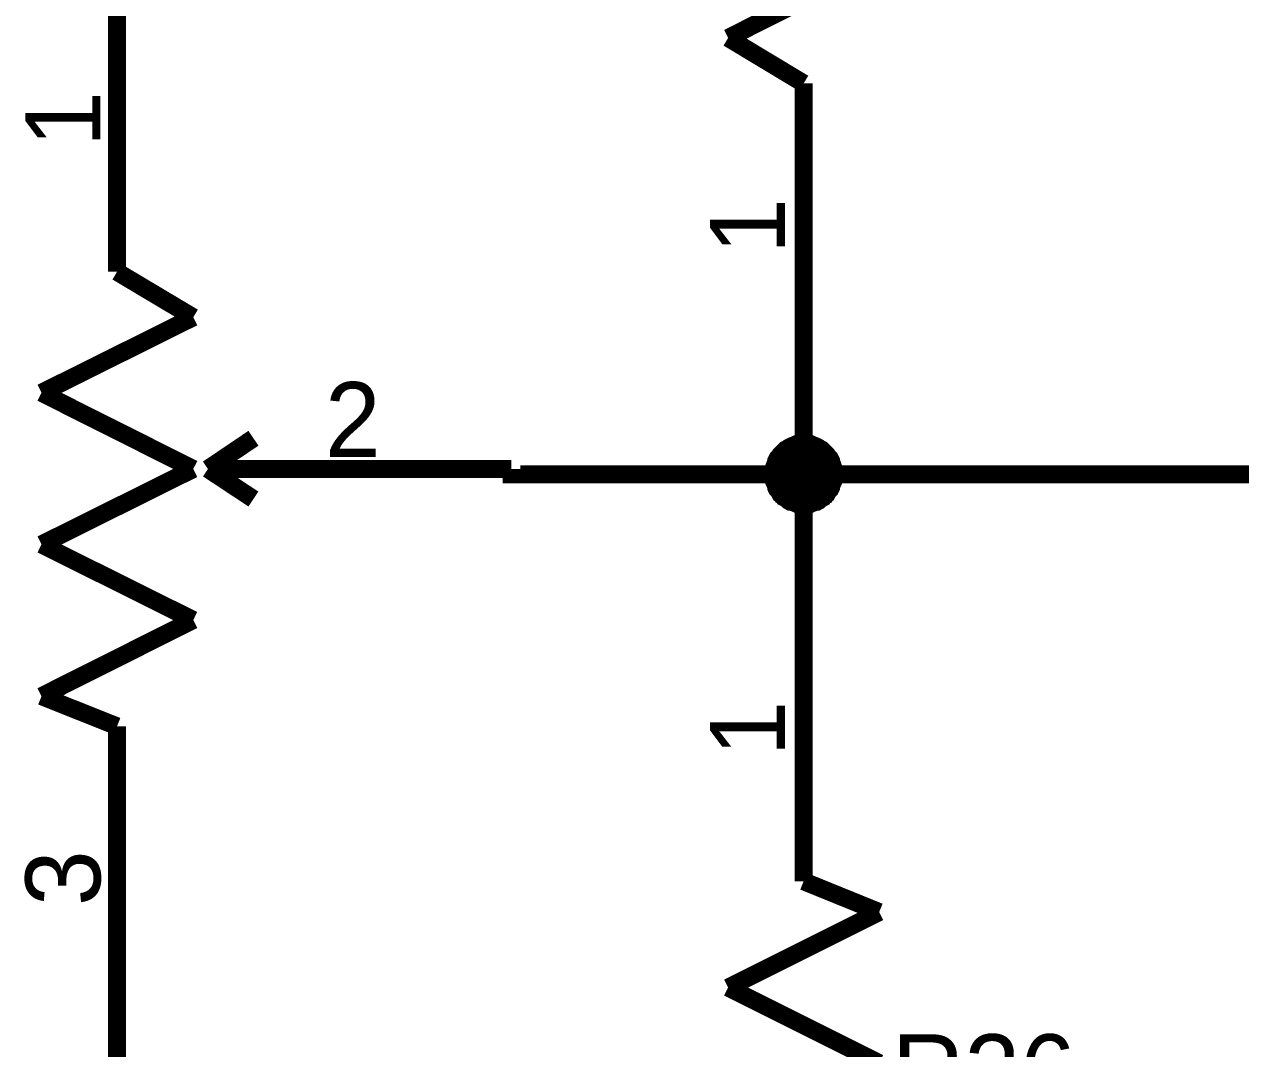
# Model space of a CAD drawing. Header units: millimetres. Extents: x 0 to 800, y 0 to 567.
# Drawn here: x 193.15 to 213.53, y 409.21 to 426.38 of the extents above; entities that cross this region are included whole.
import ezdxf

# ---------------------------------------------------------------- set-up
doc = ezdxf.new("R2010")
doc.units = ezdxf.units.MM
doc.layers.add('Sheet', color=255, linetype='Continuous')

msp = doc.modelspace()

# ---------------------------------------------------------------- linework, layer by layer
at = {"layer": 'Sheet'}
for points, const_width in [([(204.942, 426.148), (207.473, 427.424)], 0.3), ([(194.705, 422.228), (194.705, 427.312)], 0.3), ([(206.207, 425.386), (204.942, 426.148)], 0.3), ([(206.207, 425.386), (206.207, 420.313)], 0.3), ([(206.207, 425.386), (206.207, 424.625)], 0.3), ([(194.705, 422.228), (195.982, 421.466)], 0.3), ([(195.982, 421.466), (193.44, 420.201)], 0.3), ([(206.207, 420.313), (206.207, 418.835), (206.207, 417.087)], 0.3), ([(193.44, 420.201), (195.982, 418.924)], 0.3), ([(196.228, 418.924), (196.99, 419.439)], 0.3), ([(205.703, 418.835), (205.703, 418.857), (205.703, 418.891), (205.714, 418.913), (205.714, 418.935), (205.714, 418.958), (205.726, 418.991), (205.737, 419.014), (205.748, 419.036), (205.748, 419.059), (205.759, 419.081), (205.77, 419.103), (205.793, 419.126), (205.804, 419.137), (205.815, 419.159), (205.838, 419.182), (205.849, 419.193), (205.871, 419.215), (205.882, 419.227), (205.905, 419.249), (205.927, 419.26), (205.95, 419.271), (205.961, 419.283), (205.983, 419.294), (206.006, 419.305), (206.028, 419.316), (206.062, 419.327), (206.084, 419.339), (206.106, 419.339), (206.129, 419.339), (206.151, 419.35), (206.185, 419.35), (206.207, 419.35)], 0.3), ([(205.703, 418.835), (205.703, 418.857), (205.703, 418.891), (205.714, 418.913), (205.714, 418.935), (205.714, 418.958), (205.726, 418.991), (205.737, 419.014), (205.748, 419.036), (205.748, 419.059), (205.759, 419.081), (205.77, 419.103), (205.793, 419.126), (205.804, 419.137), (205.815, 419.159), (205.838, 419.182), (205.849, 419.193), (205.871, 419.215), (205.882, 419.227), (205.905, 419.249), (205.927, 419.26), (205.95, 419.271), (205.961, 419.283), (205.983, 419.294), (206.006, 419.305), (206.028, 419.316), (206.062, 419.327), (206.084, 419.339), (206.106, 419.339), (206.129, 419.339), (206.151, 419.35), (206.185, 419.35), (206.207, 419.35)], 0.3), ([(205.703, 418.835), (205.703, 418.857), (205.703, 418.891), (205.714, 418.913), (205.714, 418.935), (205.714, 418.958), (205.726, 418.991), (205.737, 419.014), (205.748, 419.036), (205.748, 419.059), (205.759, 419.081), (205.77, 419.103), (205.793, 419.126), (205.804, 419.137), (205.815, 419.159), (205.838, 419.182), (205.849, 419.193), (205.871, 419.215), (205.882, 419.227), (205.905, 419.249), (205.927, 419.26), (205.95, 419.271), (205.961, 419.283), (205.983, 419.294), (206.006, 419.305), (206.028, 419.316), (206.062, 419.327), (206.084, 419.339), (206.106, 419.339), (206.129, 419.339), (206.151, 419.35), (206.185, 419.35), (206.207, 419.35)], 0.3), ([(205.703, 418.835), (205.703, 418.857), (205.703, 418.891), (205.714, 418.913), (205.714, 418.935), (205.714, 418.958), (205.726, 418.991), (205.737, 419.014), (205.748, 419.036), (205.748, 419.059), (205.759, 419.081), (205.77, 419.103), (205.793, 419.126), (205.804, 419.137), (205.815, 419.159), (205.838, 419.182), (205.849, 419.193), (205.871, 419.215), (205.882, 419.227), (205.905, 419.249), (205.927, 419.26), (205.95, 419.271), (205.961, 419.283), (205.983, 419.294), (206.006, 419.305), (206.028, 419.316), (206.062, 419.327), (206.084, 419.339), (206.106, 419.339), (206.129, 419.339), (206.151, 419.35), (206.185, 419.35), (206.207, 419.35)], 0.3), ([(205.703, 418.835), (205.703, 418.857), (205.703, 418.891), (205.714, 418.913), (205.714, 418.935), (205.714, 418.958), (205.726, 418.991), (205.737, 419.014), (205.748, 419.036), (205.748, 419.059), (205.759, 419.081), (205.77, 419.103), (205.793, 419.126), (205.804, 419.137), (205.815, 419.159), (205.838, 419.182), (205.849, 419.193), (205.871, 419.215), (205.882, 419.227), (205.905, 419.249), (205.927, 419.26), (205.95, 419.271), (205.961, 419.283), (205.983, 419.294), (206.006, 419.305), (206.028, 419.316), (206.062, 419.327), (206.084, 419.339), (206.106, 419.339), (206.129, 419.339), (206.151, 419.35), (206.185, 419.35), (206.207, 419.35)], 0.3), ([(205.703, 418.835), (205.703, 418.857), (205.703, 418.891), (205.714, 418.913), (205.714, 418.935), (205.714, 418.958), (205.726, 418.991), (205.737, 419.014), (205.748, 419.036), (205.748, 419.059), (205.759, 419.081), (205.77, 419.103), (205.793, 419.126), (205.804, 419.137), (205.815, 419.159), (205.838, 419.182), (205.849, 419.193), (205.871, 419.215), (205.882, 419.227), (205.905, 419.249), (205.927, 419.26), (205.95, 419.271), (205.961, 419.283), (205.983, 419.294), (206.006, 419.305), (206.028, 419.316), (206.062, 419.327), (206.084, 419.339), (206.106, 419.339), (206.129, 419.339), (206.151, 419.35), (206.185, 419.35), (206.207, 419.35)], 0.3), ([(205.703, 418.835), (205.703, 418.857), (205.703, 418.891), (205.714, 418.913), (205.714, 418.935), (205.714, 418.958), (205.726, 418.991), (205.737, 419.014), (205.748, 419.036), (205.748, 419.059), (205.759, 419.081), (205.77, 419.103), (205.793, 419.126), (205.804, 419.137), (205.815, 419.159), (205.838, 419.182), (205.849, 419.193), (205.871, 419.215), (205.882, 419.227), (205.905, 419.249), (205.927, 419.26), (205.95, 419.271), (205.961, 419.283), (205.983, 419.294), (206.006, 419.305), (206.028, 419.316), (206.062, 419.327), (206.084, 419.339), (206.106, 419.339), (206.129, 419.339), (206.151, 419.35), (206.185, 419.35), (206.207, 419.35)], 0.0991), ([(205.703, 418.835), (205.703, 418.857), (205.703, 418.891), (205.714, 418.913), (205.714, 418.935), (205.714, 418.958), (205.726, 418.991), (205.737, 419.014), (205.748, 419.036), (205.748, 419.059), (205.759, 419.081), (205.77, 419.103), (205.793, 419.126), (205.804, 419.137), (205.815, 419.159), (205.838, 419.182), (205.849, 419.193), (205.871, 419.215), (205.882, 419.227), (205.905, 419.249), (205.927, 419.26), (205.95, 419.271), (205.961, 419.283), (205.983, 419.294), (206.006, 419.305), (206.028, 419.316), (206.062, 419.327), (206.084, 419.339), (206.106, 419.339), (206.129, 419.339), (206.151, 419.35), (206.185, 419.35), (206.207, 419.35)], 0.0991), ([(205.703, 418.835), (205.703, 418.857), (205.703, 418.891), (205.714, 418.913), (205.714, 418.935), (205.714, 418.958), (205.726, 418.991), (205.737, 419.014), (205.748, 419.036), (205.748, 419.059), (205.759, 419.081), (205.77, 419.103), (205.793, 419.126), (205.804, 419.137), (205.815, 419.159), (205.838, 419.182), (205.849, 419.193), (205.871, 419.215), (205.882, 419.227), (205.905, 419.249), (205.927, 419.26), (205.95, 419.271), (205.961, 419.283), (205.983, 419.294), (206.006, 419.305), (206.028, 419.316), (206.062, 419.327), (206.084, 419.339), (206.106, 419.339), (206.129, 419.339), (206.151, 419.35), (206.185, 419.35), (206.207, 419.35)], 0.0991), ([(205.703, 418.835), (205.703, 418.857), (205.703, 418.891), (205.714, 418.913), (205.714, 418.935), (205.714, 418.958), (205.726, 418.991), (205.737, 419.014), (205.748, 419.036), (205.748, 419.059), (205.759, 419.081), (205.77, 419.103), (205.793, 419.126), (205.804, 419.137), (205.815, 419.159), (205.838, 419.182), (205.849, 419.193), (205.871, 419.215), (205.882, 419.227), (205.905, 419.249), (205.927, 419.26), (205.95, 419.271), (205.961, 419.283), (205.983, 419.294), (206.006, 419.305), (206.028, 419.316), (206.062, 419.327), (206.084, 419.339), (206.106, 419.339), (206.129, 419.339), (206.151, 419.35), (206.185, 419.35), (206.207, 419.35)], 0.0991), ([(205.703, 418.835), (205.703, 418.857), (205.703, 418.891), (205.714, 418.913), (205.714, 418.935), (205.714, 418.958), (205.726, 418.991), (205.737, 419.014), (205.748, 419.036), (205.748, 419.059), (205.759, 419.081), (205.77, 419.103), (205.793, 419.126), (205.804, 419.137), (205.815, 419.159), (205.838, 419.182), (205.849, 419.193), (205.871, 419.215), (205.882, 419.227), (205.905, 419.249), (205.927, 419.26), (205.95, 419.271), (205.961, 419.283), (205.983, 419.294), (206.006, 419.305), (206.028, 419.316), (206.062, 419.327), (206.084, 419.339), (206.106, 419.339), (206.129, 419.339), (206.151, 419.35), (206.185, 419.35), (206.207, 419.35)], 0.0991), ([(205.703, 418.835), (205.703, 418.857), (205.703, 418.891), (205.714, 418.913), (205.714, 418.935), (205.714, 418.958), (205.726, 418.991), (205.737, 419.014), (205.748, 419.036), (205.748, 419.059), (205.759, 419.081), (205.77, 419.103), (205.793, 419.126), (205.804, 419.137), (205.815, 419.159), (205.838, 419.182), (205.849, 419.193), (205.871, 419.215), (205.882, 419.227), (205.905, 419.249), (205.927, 419.26), (205.95, 419.271), (205.961, 419.283), (205.983, 419.294), (206.006, 419.305), (206.028, 419.316), (206.062, 419.327), (206.084, 419.339), (206.106, 419.339), (206.129, 419.339), (206.151, 419.35), (206.185, 419.35), (206.207, 419.35)], 0.0991), ([(206.207, 419.35), (206.207, 419.35)], 0.3), ([(206.207, 419.35), (206.23, 419.35), (206.263, 419.35), (206.286, 419.339), (206.308, 419.339), (206.33, 419.339), (206.353, 419.327), (206.386, 419.316), (206.409, 419.305), (206.431, 419.294), (206.454, 419.283), (206.465, 419.271), (206.487, 419.26), (206.51, 419.249), (206.532, 419.227), (206.543, 419.215), (206.566, 419.193), (206.577, 419.182), (206.599, 419.159), (206.61, 419.137), (206.622, 419.126), (206.644, 419.103), (206.655, 419.081), (206.666, 419.059), (206.666, 419.036), (206.678, 419.014), (206.689, 418.991), (206.7, 418.958), (206.7, 418.935), (206.7, 418.913), (206.711, 418.891), (206.711, 418.857), (206.711, 418.835)], 0.3), ([(206.207, 419.35), (206.207, 419.35)], 0.3), ([(206.207, 419.35), (206.23, 419.35), (206.263, 419.35), (206.286, 419.339), (206.308, 419.339), (206.33, 419.339), (206.353, 419.327), (206.386, 419.316), (206.409, 419.305), (206.431, 419.294), (206.454, 419.283), (206.465, 419.271), (206.487, 419.26), (206.51, 419.249), (206.532, 419.227), (206.543, 419.215), (206.566, 419.193), (206.577, 419.182), (206.599, 419.159), (206.61, 419.137), (206.622, 419.126), (206.644, 419.103), (206.655, 419.081), (206.666, 419.059), (206.666, 419.036), (206.678, 419.014), (206.689, 418.991), (206.7, 418.958), (206.7, 418.935), (206.7, 418.913), (206.711, 418.891), (206.711, 418.857), (206.711, 418.835)], 0.3), ([(206.207, 419.35), (206.207, 419.35)], 0.3), ([(206.207, 419.35), (206.23, 419.35), (206.263, 419.35), (206.286, 419.339), (206.308, 419.339), (206.33, 419.339), (206.353, 419.327), (206.386, 419.316), (206.409, 419.305), (206.431, 419.294), (206.454, 419.283), (206.465, 419.271), (206.487, 419.26), (206.51, 419.249), (206.532, 419.227), (206.543, 419.215), (206.566, 419.193), (206.577, 419.182), (206.599, 419.159), (206.61, 419.137), (206.622, 419.126), (206.644, 419.103), (206.655, 419.081), (206.666, 419.059), (206.666, 419.036), (206.678, 419.014), (206.689, 418.991), (206.7, 418.958), (206.7, 418.935), (206.7, 418.913), (206.711, 418.891), (206.711, 418.857), (206.711, 418.835)], 0.3), ([(206.207, 419.35), (206.207, 419.35)], 0.3), ([(206.207, 419.35), (206.23, 419.35), (206.263, 419.35), (206.286, 419.339), (206.308, 419.339), (206.33, 419.339), (206.353, 419.327), (206.386, 419.316), (206.409, 419.305), (206.431, 419.294), (206.454, 419.283), (206.465, 419.271), (206.487, 419.26), (206.51, 419.249), (206.532, 419.227), (206.543, 419.215), (206.566, 419.193), (206.577, 419.182), (206.599, 419.159), (206.61, 419.137), (206.622, 419.126), (206.644, 419.103), (206.655, 419.081), (206.666, 419.059), (206.666, 419.036), (206.678, 419.014), (206.689, 418.991), (206.7, 418.958), (206.7, 418.935), (206.7, 418.913), (206.711, 418.891), (206.711, 418.857), (206.711, 418.835)], 0.3), ([(206.207, 419.35), (206.207, 419.35)], 0.3), ([(206.207, 419.35), (206.23, 419.35), (206.263, 419.35), (206.286, 419.339), (206.308, 419.339), (206.33, 419.339), (206.353, 419.327), (206.386, 419.316), (206.409, 419.305), (206.431, 419.294), (206.454, 419.283), (206.465, 419.271), (206.487, 419.26), (206.51, 419.249), (206.532, 419.227), (206.543, 419.215), (206.566, 419.193), (206.577, 419.182), (206.599, 419.159), (206.61, 419.137), (206.622, 419.126), (206.644, 419.103), (206.655, 419.081), (206.666, 419.059), (206.666, 419.036), (206.678, 419.014), (206.689, 418.991), (206.7, 418.958), (206.7, 418.935), (206.7, 418.913), (206.711, 418.891), (206.711, 418.857), (206.711, 418.835)], 0.3), ([(206.207, 419.35), (206.207, 419.35)], 0.3), ([(206.207, 419.35), (206.23, 419.35), (206.263, 419.35), (206.286, 419.339), (206.308, 419.339), (206.33, 419.339), (206.353, 419.327), (206.386, 419.316), (206.409, 419.305), (206.431, 419.294), (206.454, 419.283), (206.465, 419.271), (206.487, 419.26), (206.51, 419.249), (206.532, 419.227), (206.543, 419.215), (206.566, 419.193), (206.577, 419.182), (206.599, 419.159), (206.61, 419.137), (206.622, 419.126), (206.644, 419.103), (206.655, 419.081), (206.666, 419.059), (206.666, 419.036), (206.678, 419.014), (206.689, 418.991), (206.7, 418.958), (206.7, 418.935), (206.7, 418.913), (206.711, 418.891), (206.711, 418.857), (206.711, 418.835)], 0.3), ([(206.207, 419.35), (206.207, 419.35)], 0.0991), ([(206.207, 419.35), (206.23, 419.35), (206.263, 419.35), (206.286, 419.339), (206.308, 419.339), (206.33, 419.339), (206.353, 419.327), (206.386, 419.316), (206.409, 419.305), (206.431, 419.294), (206.454, 419.283), (206.465, 419.271), (206.487, 419.26), (206.51, 419.249), (206.532, 419.227), (206.543, 419.215), (206.566, 419.193), (206.577, 419.182), (206.599, 419.159), (206.61, 419.137), (206.622, 419.126), (206.644, 419.103), (206.655, 419.081), (206.666, 419.059), (206.666, 419.036), (206.678, 419.014), (206.689, 418.991), (206.7, 418.958), (206.7, 418.935), (206.7, 418.913), (206.711, 418.891), (206.711, 418.857), (206.711, 418.835)], 0.0991), ([(206.207, 419.35), (206.207, 419.35)], 0.0991), ([(206.207, 419.35), (206.23, 419.35), (206.263, 419.35), (206.286, 419.339), (206.308, 419.339), (206.33, 419.339), (206.353, 419.327), (206.386, 419.316), (206.409, 419.305), (206.431, 419.294), (206.454, 419.283), (206.465, 419.271), (206.487, 419.26), (206.51, 419.249), (206.532, 419.227), (206.543, 419.215), (206.566, 419.193), (206.577, 419.182), (206.599, 419.159), (206.61, 419.137), (206.622, 419.126), (206.644, 419.103), (206.655, 419.081), (206.666, 419.059), (206.666, 419.036), (206.678, 419.014), (206.689, 418.991), (206.7, 418.958), (206.7, 418.935), (206.7, 418.913), (206.711, 418.891), (206.711, 418.857), (206.711, 418.835)], 0.0991), ([(206.207, 419.35), (206.207, 419.35)], 0.0991), ([(206.207, 419.35), (206.23, 419.35), (206.263, 419.35), (206.286, 419.339), (206.308, 419.339), (206.33, 419.339), (206.353, 419.327), (206.386, 419.316), (206.409, 419.305), (206.431, 419.294), (206.454, 419.283), (206.465, 419.271), (206.487, 419.26), (206.51, 419.249), (206.532, 419.227), (206.543, 419.215), (206.566, 419.193), (206.577, 419.182), (206.599, 419.159), (206.61, 419.137), (206.622, 419.126), (206.644, 419.103), (206.655, 419.081), (206.666, 419.059), (206.666, 419.036), (206.678, 419.014), (206.689, 418.991), (206.7, 418.958), (206.7, 418.935), (206.7, 418.913), (206.711, 418.891), (206.711, 418.857), (206.711, 418.835)], 0.0991), ([(206.207, 419.35), (206.207, 419.35)], 0.0991), ([(206.207, 419.35), (206.23, 419.35), (206.263, 419.35), (206.286, 419.339), (206.308, 419.339), (206.33, 419.339), (206.353, 419.327), (206.386, 419.316), (206.409, 419.305), (206.431, 419.294), (206.454, 419.283), (206.465, 419.271), (206.487, 419.26), (206.51, 419.249), (206.532, 419.227), (206.543, 419.215), (206.566, 419.193), (206.577, 419.182), (206.599, 419.159), (206.61, 419.137), (206.622, 419.126), (206.644, 419.103), (206.655, 419.081), (206.666, 419.059), (206.666, 419.036), (206.678, 419.014), (206.689, 418.991), (206.7, 418.958), (206.7, 418.935), (206.7, 418.913), (206.711, 418.891), (206.711, 418.857), (206.711, 418.835)], 0.0991), ([(206.207, 419.35), (206.207, 419.35)], 0.0991), ([(206.207, 419.35), (206.23, 419.35), (206.263, 419.35), (206.286, 419.339), (206.308, 419.339), (206.33, 419.339), (206.353, 419.327), (206.386, 419.316), (206.409, 419.305), (206.431, 419.294), (206.454, 419.283), (206.465, 419.271), (206.487, 419.26), (206.51, 419.249), (206.532, 419.227), (206.543, 419.215), (206.566, 419.193), (206.577, 419.182), (206.599, 419.159), (206.61, 419.137), (206.622, 419.126), (206.644, 419.103), (206.655, 419.081), (206.666, 419.059), (206.666, 419.036), (206.678, 419.014), (206.689, 418.991), (206.7, 418.958), (206.7, 418.935), (206.7, 418.913), (206.711, 418.891), (206.711, 418.857), (206.711, 418.835)], 0.0991), ([(206.207, 419.35), (206.207, 419.35)], 0.0991), ([(206.207, 419.35), (206.23, 419.35), (206.263, 419.35), (206.286, 419.339), (206.308, 419.339), (206.33, 419.339), (206.353, 419.327), (206.386, 419.316), (206.409, 419.305), (206.431, 419.294), (206.454, 419.283), (206.465, 419.271), (206.487, 419.26), (206.51, 419.249), (206.532, 419.227), (206.543, 419.215), (206.566, 419.193), (206.577, 419.182), (206.599, 419.159), (206.61, 419.137), (206.622, 419.126), (206.644, 419.103), (206.655, 419.081), (206.666, 419.059), (206.666, 419.036), (206.678, 419.014), (206.689, 418.991), (206.7, 418.958), (206.7, 418.935), (206.7, 418.913), (206.711, 418.891), (206.711, 418.857), (206.711, 418.835)], 0.0991), ([(195.982, 418.924), (193.44, 417.659)], 0.3), ([(196.228, 418.924), (196.99, 418.42)], 0.3), ([(196.228, 418.924), (201.313, 418.924)], 0.3), ([(201.313, 418.924), (201.313, 418.835), (206.207, 418.835)], 0.3), ([(206.207, 418.331), (206.185, 418.331), (206.151, 418.331), (206.129, 418.342), (206.106, 418.342), (206.084, 418.342), (206.062, 418.353), (206.028, 418.364), (206.006, 418.375), (205.983, 418.375), (205.961, 418.387), (205.95, 418.398), (205.927, 418.42), (205.905, 418.431), (205.882, 418.443), (205.871, 418.465), (205.849, 418.476), (205.838, 418.499), (205.815, 418.51), (205.804, 418.532), (205.793, 418.555), (205.77, 418.577), (205.759, 418.588), (205.748, 418.611), (205.748, 418.633), (205.737, 418.655), (205.726, 418.689), (205.714, 418.711), (205.714, 418.734), (205.714, 418.756), (205.703, 418.779), (205.703, 418.812), (205.703, 418.835)], 0.3), ([(205.703, 418.835), (205.703, 418.835)], 0.3), ([(206.207, 418.331), (206.185, 418.331), (206.151, 418.331), (206.129, 418.342), (206.106, 418.342), (206.084, 418.342), (206.062, 418.353), (206.028, 418.364), (206.006, 418.375), (205.983, 418.375), (205.961, 418.387), (205.95, 418.398), (205.927, 418.42), (205.905, 418.431), (205.882, 418.443), (205.871, 418.465), (205.849, 418.476), (205.838, 418.499), (205.815, 418.51), (205.804, 418.532), (205.793, 418.555), (205.77, 418.577), (205.759, 418.588), (205.748, 418.611), (205.748, 418.633), (205.737, 418.655), (205.726, 418.689), (205.714, 418.711), (205.714, 418.734), (205.714, 418.756), (205.703, 418.779), (205.703, 418.812), (205.703, 418.835)], 0.3), ([(205.703, 418.835), (205.703, 418.835)], 0.3), ([(206.207, 418.331), (206.185, 418.331), (206.151, 418.331), (206.129, 418.342), (206.106, 418.342), (206.084, 418.342), (206.062, 418.353), (206.028, 418.364), (206.006, 418.375), (205.983, 418.375), (205.961, 418.387), (205.95, 418.398), (205.927, 418.42), (205.905, 418.431), (205.882, 418.443), (205.871, 418.465), (205.849, 418.476), (205.838, 418.499), (205.815, 418.51), (205.804, 418.532), (205.793, 418.555), (205.77, 418.577), (205.759, 418.588), (205.748, 418.611), (205.748, 418.633), (205.737, 418.655), (205.726, 418.689), (205.714, 418.711), (205.714, 418.734), (205.714, 418.756), (205.703, 418.779), (205.703, 418.812), (205.703, 418.835)], 0.3), ([(205.703, 418.835), (205.703, 418.835)], 0.3), ([(206.207, 418.331), (206.185, 418.331), (206.151, 418.331), (206.129, 418.342), (206.106, 418.342), (206.084, 418.342), (206.062, 418.353), (206.028, 418.364), (206.006, 418.375), (205.983, 418.375), (205.961, 418.387), (205.95, 418.398), (205.927, 418.42), (205.905, 418.431), (205.882, 418.443), (205.871, 418.465), (205.849, 418.476), (205.838, 418.499), (205.815, 418.51), (205.804, 418.532), (205.793, 418.555), (205.77, 418.577), (205.759, 418.588), (205.748, 418.611), (205.748, 418.633), (205.737, 418.655), (205.726, 418.689), (205.714, 418.711), (205.714, 418.734), (205.714, 418.756), (205.703, 418.779), (205.703, 418.812), (205.703, 418.835)], 0.3), ([(205.703, 418.835), (205.703, 418.835)], 0.3), ([(206.207, 418.331), (206.185, 418.331), (206.151, 418.331), (206.129, 418.342), (206.106, 418.342), (206.084, 418.342), (206.062, 418.353), (206.028, 418.364), (206.006, 418.375), (205.983, 418.375), (205.961, 418.387), (205.95, 418.398), (205.927, 418.42), (205.905, 418.431), (205.882, 418.443), (205.871, 418.465), (205.849, 418.476), (205.838, 418.499), (205.815, 418.51), (205.804, 418.532), (205.793, 418.555), (205.77, 418.577), (205.759, 418.588), (205.748, 418.611), (205.748, 418.633), (205.737, 418.655), (205.726, 418.689), (205.714, 418.711), (205.714, 418.734), (205.714, 418.756), (205.703, 418.779), (205.703, 418.812), (205.703, 418.835)], 0.3), ([(205.703, 418.835), (205.703, 418.835)], 0.3), ([(206.207, 418.331), (206.185, 418.331), (206.151, 418.331), (206.129, 418.342), (206.106, 418.342), (206.084, 418.342), (206.062, 418.353), (206.028, 418.364), (206.006, 418.375), (205.983, 418.375), (205.961, 418.387), (205.95, 418.398), (205.927, 418.42), (205.905, 418.431), (205.882, 418.443), (205.871, 418.465), (205.849, 418.476), (205.838, 418.499), (205.815, 418.51), (205.804, 418.532), (205.793, 418.555), (205.77, 418.577), (205.759, 418.588), (205.748, 418.611), (205.748, 418.633), (205.737, 418.655), (205.726, 418.689), (205.714, 418.711), (205.714, 418.734), (205.714, 418.756), (205.703, 418.779), (205.703, 418.812), (205.703, 418.835)], 0.3), ([(205.703, 418.835), (205.703, 418.835)], 0.3), ([(206.207, 418.835), (215.648, 418.835), (215.648, 418.879), (220.475, 418.879)], 0.3), ([(206.711, 418.835), (206.711, 418.812), (206.711, 418.779), (206.7, 418.756), (206.7, 418.734), (206.7, 418.711), (206.689, 418.689), (206.678, 418.655), (206.666, 418.633), (206.666, 418.611), (206.655, 418.588), (206.644, 418.577), (206.622, 418.555), (206.61, 418.532), (206.599, 418.51), (206.577, 418.499), (206.566, 418.476), (206.543, 418.465), (206.532, 418.443), (206.51, 418.431), (206.487, 418.42), (206.465, 418.398), (206.454, 418.387), (206.431, 418.375), (206.409, 418.375), (206.386, 418.364), (206.353, 418.353), (206.33, 418.342), (206.308, 418.342), (206.286, 418.342), (206.263, 418.331), (206.23, 418.331), (206.207, 418.331)], 0.3), ([(206.711, 418.835), (206.711, 418.812), (206.711, 418.779), (206.7, 418.756), (206.7, 418.734), (206.7, 418.711), (206.689, 418.689), (206.678, 418.655), (206.666, 418.633), (206.666, 418.611), (206.655, 418.588), (206.644, 418.577), (206.622, 418.555), (206.61, 418.532), (206.599, 418.51), (206.577, 418.499), (206.566, 418.476), (206.543, 418.465), (206.532, 418.443), (206.51, 418.431), (206.487, 418.42), (206.465, 418.398), (206.454, 418.387), (206.431, 418.375), (206.409, 418.375), (206.386, 418.364), (206.353, 418.353), (206.33, 418.342), (206.308, 418.342), (206.286, 418.342), (206.263, 418.331), (206.23, 418.331), (206.207, 418.331)], 0.3), ([(206.711, 418.835), (206.711, 418.812), (206.711, 418.779), (206.7, 418.756), (206.7, 418.734), (206.7, 418.711), (206.689, 418.689), (206.678, 418.655), (206.666, 418.633), (206.666, 418.611), (206.655, 418.588), (206.644, 418.577), (206.622, 418.555), (206.61, 418.532), (206.599, 418.51), (206.577, 418.499), (206.566, 418.476), (206.543, 418.465), (206.532, 418.443), (206.51, 418.431), (206.487, 418.42), (206.465, 418.398), (206.454, 418.387), (206.431, 418.375), (206.409, 418.375), (206.386, 418.364), (206.353, 418.353), (206.33, 418.342), (206.308, 418.342), (206.286, 418.342), (206.263, 418.331), (206.23, 418.331), (206.207, 418.331)], 0.3), ([(206.711, 418.835), (206.711, 418.812), (206.711, 418.779), (206.7, 418.756), (206.7, 418.734), (206.7, 418.711), (206.689, 418.689), (206.678, 418.655), (206.666, 418.633), (206.666, 418.611), (206.655, 418.588), (206.644, 418.577), (206.622, 418.555), (206.61, 418.532), (206.599, 418.51), (206.577, 418.499), (206.566, 418.476), (206.543, 418.465), (206.532, 418.443), (206.51, 418.431), (206.487, 418.42), (206.465, 418.398), (206.454, 418.387), (206.431, 418.375), (206.409, 418.375), (206.386, 418.364), (206.353, 418.353), (206.33, 418.342), (206.308, 418.342), (206.286, 418.342), (206.263, 418.331), (206.23, 418.331), (206.207, 418.331)], 0.3), ([(206.711, 418.835), (206.711, 418.812), (206.711, 418.779), (206.7, 418.756), (206.7, 418.734), (206.7, 418.711), (206.689, 418.689), (206.678, 418.655), (206.666, 418.633), (206.666, 418.611), (206.655, 418.588), (206.644, 418.577), (206.622, 418.555), (206.61, 418.532), (206.599, 418.51), (206.577, 418.499), (206.566, 418.476), (206.543, 418.465), (206.532, 418.443), (206.51, 418.431), (206.487, 418.42), (206.465, 418.398), (206.454, 418.387), (206.431, 418.375), (206.409, 418.375), (206.386, 418.364), (206.353, 418.353), (206.33, 418.342), (206.308, 418.342), (206.286, 418.342), (206.263, 418.331), (206.23, 418.331), (206.207, 418.331)], 0.3), ([(206.711, 418.835), (206.711, 418.812), (206.711, 418.779), (206.7, 418.756), (206.7, 418.734), (206.7, 418.711), (206.689, 418.689), (206.678, 418.655), (206.666, 418.633), (206.666, 418.611), (206.655, 418.588), (206.644, 418.577), (206.622, 418.555), (206.61, 418.532), (206.599, 418.51), (206.577, 418.499), (206.566, 418.476), (206.543, 418.465), (206.532, 418.443), (206.51, 418.431), (206.487, 418.42), (206.465, 418.398), (206.454, 418.387), (206.431, 418.375), (206.409, 418.375), (206.386, 418.364), (206.353, 418.353), (206.33, 418.342), (206.308, 418.342), (206.286, 418.342), (206.263, 418.331), (206.23, 418.331), (206.207, 418.331)], 0.3), ([(206.711, 418.835), (206.711, 418.835), (206.711, 418.835), (206.711, 418.835), (206.711, 418.835), (206.711, 418.835), (206.711, 418.835), (206.711, 418.835), (206.711, 418.835), (206.711, 418.835), (206.711, 418.835), (206.711, 418.835), (206.711, 418.835), (206.711, 418.835), (206.711, 418.835), (206.711, 418.835), (206.711, 418.835), (206.711, 418.835), (206.711, 418.835), (206.711, 418.835), (206.711, 418.835), (206.711, 418.835), (206.711, 418.835), (206.711, 418.835), (206.711, 418.835), (206.711, 418.835), (206.711, 418.835), (206.711, 418.835), (206.711, 418.835), (206.711, 418.835), (206.711, 418.835), (206.711, 418.835), (206.711, 418.835)], 0.3), ([(206.711, 418.835), (206.711, 418.835)], 0.3), ([(206.711, 418.835), (206.711, 418.835), (206.711, 418.835), (206.711, 418.835), (206.711, 418.835), (206.711, 418.835), (206.711, 418.835), (206.711, 418.835), (206.711, 418.835), (206.711, 418.835), (206.711, 418.835), (206.711, 418.835), (206.711, 418.835), (206.711, 418.835), (206.711, 418.835), (206.711, 418.835), (206.711, 418.835), (206.711, 418.835), (206.711, 418.835), (206.711, 418.835), (206.711, 418.835), (206.711, 418.835), (206.711, 418.835), (206.711, 418.835), (206.711, 418.835), (206.711, 418.835), (206.711, 418.835), (206.711, 418.835), (206.711, 418.835), (206.711, 418.835), (206.711, 418.835), (206.711, 418.835), (206.711, 418.835)], 0.3), ([(206.711, 418.835), (206.711, 418.835)], 0.3), ([(206.711, 418.835), (206.711, 418.835), (206.711, 418.835), (206.711, 418.835), (206.711, 418.835), (206.711, 418.835), (206.711, 418.835), (206.711, 418.835), (206.711, 418.835), (206.711, 418.835), (206.711, 418.835), (206.711, 418.835), (206.711, 418.835), (206.711, 418.835), (206.711, 418.835), (206.711, 418.835), (206.711, 418.835), (206.711, 418.835), (206.711, 418.835), (206.711, 418.835), (206.711, 418.835), (206.711, 418.835), (206.711, 418.835), (206.711, 418.835), (206.711, 418.835), (206.711, 418.835), (206.711, 418.835), (206.711, 418.835), (206.711, 418.835), (206.711, 418.835), (206.711, 418.835), (206.711, 418.835), (206.711, 418.835)], 0.3), ([(206.711, 418.835), (206.711, 418.835)], 0.3), ([(206.711, 418.835), (206.711, 418.835), (206.711, 418.835), (206.711, 418.835), (206.711, 418.835), (206.711, 418.835), (206.711, 418.835), (206.711, 418.835), (206.711, 418.835), (206.711, 418.835), (206.711, 418.835), (206.711, 418.835), (206.711, 418.835), (206.711, 418.835), (206.711, 418.835), (206.711, 418.835), (206.711, 418.835), (206.711, 418.835), (206.711, 418.835), (206.711, 418.835), (206.711, 418.835), (206.711, 418.835), (206.711, 418.835), (206.711, 418.835), (206.711, 418.835), (206.711, 418.835), (206.711, 418.835), (206.711, 418.835), (206.711, 418.835), (206.711, 418.835), (206.711, 418.835), (206.711, 418.835), (206.711, 418.835)], 0.3), ([(206.711, 418.835), (206.711, 418.835)], 0.3), ([(206.711, 418.835), (206.711, 418.835), (206.711, 418.835), (206.711, 418.835), (206.711, 418.835), (206.711, 418.835), (206.711, 418.835), (206.711, 418.835), (206.711, 418.835), (206.711, 418.835), (206.711, 418.835), (206.711, 418.835), (206.711, 418.835), (206.711, 418.835), (206.711, 418.835), (206.711, 418.835), (206.711, 418.835), (206.711, 418.835), (206.711, 418.835), (206.711, 418.835), (206.711, 418.835), (206.711, 418.835), (206.711, 418.835), (206.711, 418.835), (206.711, 418.835), (206.711, 418.835), (206.711, 418.835), (206.711, 418.835), (206.711, 418.835), (206.711, 418.835), (206.711, 418.835), (206.711, 418.835), (206.711, 418.835)], 0.3), ([(206.711, 418.835), (206.711, 418.835)], 0.3), ([(206.711, 418.835), (206.711, 418.835), (206.711, 418.835), (206.711, 418.835), (206.711, 418.835), (206.711, 418.835), (206.711, 418.835), (206.711, 418.835), (206.711, 418.835), (206.711, 418.835), (206.711, 418.835), (206.711, 418.835), (206.711, 418.835), (206.711, 418.835), (206.711, 418.835), (206.711, 418.835), (206.711, 418.835), (206.711, 418.835), (206.711, 418.835), (206.711, 418.835), (206.711, 418.835), (206.711, 418.835), (206.711, 418.835), (206.711, 418.835), (206.711, 418.835), (206.711, 418.835), (206.711, 418.835), (206.711, 418.835), (206.711, 418.835), (206.711, 418.835), (206.711, 418.835), (206.711, 418.835), (206.711, 418.835)], 0.3), ([(206.711, 418.835), (206.711, 418.835)], 0.3), ([(206.207, 418.331), (206.185, 418.331), (206.151, 418.331), (206.129, 418.342), (206.106, 418.342), (206.084, 418.342), (206.062, 418.353), (206.028, 418.364), (206.006, 418.375), (205.983, 418.375), (205.961, 418.387), (205.95, 418.398), (205.927, 418.42), (205.905, 418.431), (205.882, 418.443), (205.871, 418.465), (205.849, 418.476), (205.838, 418.499), (205.815, 418.51), (205.804, 418.532), (205.793, 418.555), (205.77, 418.577), (205.759, 418.588), (205.748, 418.611), (205.748, 418.633), (205.737, 418.655), (205.726, 418.689), (205.714, 418.711), (205.714, 418.734), (205.714, 418.756), (205.703, 418.779), (205.703, 418.812), (205.703, 418.835)], 0.0991), ([(205.703, 418.835), (205.703, 418.835)], 0.0991), ([(206.207, 418.331), (206.185, 418.331), (206.151, 418.331), (206.129, 418.342), (206.106, 418.342), (206.084, 418.342), (206.062, 418.353), (206.028, 418.364), (206.006, 418.375), (205.983, 418.375), (205.961, 418.387), (205.95, 418.398), (205.927, 418.42), (205.905, 418.431), (205.882, 418.443), (205.871, 418.465), (205.849, 418.476), (205.838, 418.499), (205.815, 418.51), (205.804, 418.532), (205.793, 418.555), (205.77, 418.577), (205.759, 418.588), (205.748, 418.611), (205.748, 418.633), (205.737, 418.655), (205.726, 418.689), (205.714, 418.711), (205.714, 418.734), (205.714, 418.756), (205.703, 418.779), (205.703, 418.812), (205.703, 418.835)], 0.0991), ([(205.703, 418.835), (205.703, 418.835)], 0.0991), ([(206.207, 418.331), (206.185, 418.331), (206.151, 418.331), (206.129, 418.342), (206.106, 418.342), (206.084, 418.342), (206.062, 418.353), (206.028, 418.364), (206.006, 418.375), (205.983, 418.375), (205.961, 418.387), (205.95, 418.398), (205.927, 418.42), (205.905, 418.431), (205.882, 418.443), (205.871, 418.465), (205.849, 418.476), (205.838, 418.499), (205.815, 418.51), (205.804, 418.532), (205.793, 418.555), (205.77, 418.577), (205.759, 418.588), (205.748, 418.611), (205.748, 418.633), (205.737, 418.655), (205.726, 418.689), (205.714, 418.711), (205.714, 418.734), (205.714, 418.756), (205.703, 418.779), (205.703, 418.812), (205.703, 418.835)], 0.0991), ([(205.703, 418.835), (205.703, 418.835)], 0.0991), ([(206.207, 418.331), (206.185, 418.331), (206.151, 418.331), (206.129, 418.342), (206.106, 418.342), (206.084, 418.342), (206.062, 418.353), (206.028, 418.364), (206.006, 418.375), (205.983, 418.375), (205.961, 418.387), (205.95, 418.398), (205.927, 418.42), (205.905, 418.431), (205.882, 418.443), (205.871, 418.465), (205.849, 418.476), (205.838, 418.499), (205.815, 418.51), (205.804, 418.532), (205.793, 418.555), (205.77, 418.577), (205.759, 418.588), (205.748, 418.611), (205.748, 418.633), (205.737, 418.655), (205.726, 418.689), (205.714, 418.711), (205.714, 418.734), (205.714, 418.756), (205.703, 418.779), (205.703, 418.812), (205.703, 418.835)], 0.0991), ([(205.703, 418.835), (205.703, 418.835)], 0.0991), ([(206.207, 418.331), (206.185, 418.331), (206.151, 418.331), (206.129, 418.342), (206.106, 418.342), (206.084, 418.342), (206.062, 418.353), (206.028, 418.364), (206.006, 418.375), (205.983, 418.375), (205.961, 418.387), (205.95, 418.398), (205.927, 418.42), (205.905, 418.431), (205.882, 418.443), (205.871, 418.465), (205.849, 418.476), (205.838, 418.499), (205.815, 418.51), (205.804, 418.532), (205.793, 418.555), (205.77, 418.577), (205.759, 418.588), (205.748, 418.611), (205.748, 418.633), (205.737, 418.655), (205.726, 418.689), (205.714, 418.711), (205.714, 418.734), (205.714, 418.756), (205.703, 418.779), (205.703, 418.812), (205.703, 418.835)], 0.0991), ([(205.703, 418.835), (205.703, 418.835)], 0.0991), ([(206.207, 418.331), (206.185, 418.331), (206.151, 418.331), (206.129, 418.342), (206.106, 418.342), (206.084, 418.342), (206.062, 418.353), (206.028, 418.364), (206.006, 418.375), (205.983, 418.375), (205.961, 418.387), (205.95, 418.398), (205.927, 418.42), (205.905, 418.431), (205.882, 418.443), (205.871, 418.465), (205.849, 418.476), (205.838, 418.499), (205.815, 418.51), (205.804, 418.532), (205.793, 418.555), (205.77, 418.577), (205.759, 418.588), (205.748, 418.611), (205.748, 418.633), (205.737, 418.655), (205.726, 418.689), (205.714, 418.711), (205.714, 418.734), (205.714, 418.756), (205.703, 418.779), (205.703, 418.812), (205.703, 418.835)], 0.0991), ([(205.703, 418.835), (205.703, 418.835)], 0.0991), ([(206.711, 418.835), (206.711, 418.812), (206.711, 418.779), (206.7, 418.756), (206.7, 418.734), (206.7, 418.711), (206.689, 418.689), (206.678, 418.655), (206.666, 418.633), (206.666, 418.611), (206.655, 418.588), (206.644, 418.577), (206.622, 418.555), (206.61, 418.532), (206.599, 418.51), (206.577, 418.499), (206.566, 418.476), (206.543, 418.465), (206.532, 418.443), (206.51, 418.431), (206.487, 418.42), (206.465, 418.398), (206.454, 418.387), (206.431, 418.375), (206.409, 418.375), (206.386, 418.364), (206.353, 418.353), (206.33, 418.342), (206.308, 418.342), (206.286, 418.342), (206.263, 418.331), (206.23, 418.331), (206.207, 418.331)], 0.0991), ([(206.711, 418.835), (206.711, 418.812), (206.711, 418.779), (206.7, 418.756), (206.7, 418.734), (206.7, 418.711), (206.689, 418.689), (206.678, 418.655), (206.666, 418.633), (206.666, 418.611), (206.655, 418.588), (206.644, 418.577), (206.622, 418.555), (206.61, 418.532), (206.599, 418.51), (206.577, 418.499), (206.566, 418.476), (206.543, 418.465), (206.532, 418.443), (206.51, 418.431), (206.487, 418.42), (206.465, 418.398), (206.454, 418.387), (206.431, 418.375), (206.409, 418.375), (206.386, 418.364), (206.353, 418.353), (206.33, 418.342), (206.308, 418.342), (206.286, 418.342), (206.263, 418.331), (206.23, 418.331), (206.207, 418.331)], 0.0991), ([(206.711, 418.835), (206.711, 418.812), (206.711, 418.779), (206.7, 418.756), (206.7, 418.734), (206.7, 418.711), (206.689, 418.689), (206.678, 418.655), (206.666, 418.633), (206.666, 418.611), (206.655, 418.588), (206.644, 418.577), (206.622, 418.555), (206.61, 418.532), (206.599, 418.51), (206.577, 418.499), (206.566, 418.476), (206.543, 418.465), (206.532, 418.443), (206.51, 418.431), (206.487, 418.42), (206.465, 418.398), (206.454, 418.387), (206.431, 418.375), (206.409, 418.375), (206.386, 418.364), (206.353, 418.353), (206.33, 418.342), (206.308, 418.342), (206.286, 418.342), (206.263, 418.331), (206.23, 418.331), (206.207, 418.331)], 0.0991), ([(206.711, 418.835), (206.711, 418.812), (206.711, 418.779), (206.7, 418.756), (206.7, 418.734), (206.7, 418.711), (206.689, 418.689), (206.678, 418.655), (206.666, 418.633), (206.666, 418.611), (206.655, 418.588), (206.644, 418.577), (206.622, 418.555), (206.61, 418.532), (206.599, 418.51), (206.577, 418.499), (206.566, 418.476), (206.543, 418.465), (206.532, 418.443), (206.51, 418.431), (206.487, 418.42), (206.465, 418.398), (206.454, 418.387), (206.431, 418.375), (206.409, 418.375), (206.386, 418.364), (206.353, 418.353), (206.33, 418.342), (206.308, 418.342), (206.286, 418.342), (206.263, 418.331), (206.23, 418.331), (206.207, 418.331)], 0.0991), ([(206.711, 418.835), (206.711, 418.812), (206.711, 418.779), (206.7, 418.756), (206.7, 418.734), (206.7, 418.711), (206.689, 418.689), (206.678, 418.655), (206.666, 418.633), (206.666, 418.611), (206.655, 418.588), (206.644, 418.577), (206.622, 418.555), (206.61, 418.532), (206.599, 418.51), (206.577, 418.499), (206.566, 418.476), (206.543, 418.465), (206.532, 418.443), (206.51, 418.431), (206.487, 418.42), (206.465, 418.398), (206.454, 418.387), (206.431, 418.375), (206.409, 418.375), (206.386, 418.364), (206.353, 418.353), (206.33, 418.342), (206.308, 418.342), (206.286, 418.342), (206.263, 418.331), (206.23, 418.331), (206.207, 418.331)], 0.0991), ([(206.711, 418.835), (206.711, 418.812), (206.711, 418.779), (206.7, 418.756), (206.7, 418.734), (206.7, 418.711), (206.689, 418.689), (206.678, 418.655), (206.666, 418.633), (206.666, 418.611), (206.655, 418.588), (206.644, 418.577), (206.622, 418.555), (206.61, 418.532), (206.599, 418.51), (206.577, 418.499), (206.566, 418.476), (206.543, 418.465), (206.532, 418.443), (206.51, 418.431), (206.487, 418.42), (206.465, 418.398), (206.454, 418.387), (206.431, 418.375), (206.409, 418.375), (206.386, 418.364), (206.353, 418.353), (206.33, 418.342), (206.308, 418.342), (206.286, 418.342), (206.263, 418.331), (206.23, 418.331), (206.207, 418.331)], 0.0991), ([(206.711, 418.835), (206.711, 418.835), (206.711, 418.835), (206.711, 418.835), (206.711, 418.835), (206.711, 418.835), (206.711, 418.835), (206.711, 418.835), (206.711, 418.835), (206.711, 418.835), (206.711, 418.835), (206.711, 418.835), (206.711, 418.835), (206.711, 418.835), (206.711, 418.835), (206.711, 418.835), (206.711, 418.835), (206.711, 418.835), (206.711, 418.835), (206.711, 418.835), (206.711, 418.835), (206.711, 418.835), (206.711, 418.835), (206.711, 418.835), (206.711, 418.835), (206.711, 418.835), (206.711, 418.835), (206.711, 418.835), (206.711, 418.835), (206.711, 418.835), (206.711, 418.835), (206.711, 418.835), (206.711, 418.835)], 0.0991), ([(206.711, 418.835), (206.711, 418.835)], 0.0991), ([(206.711, 418.835), (206.711, 418.835), (206.711, 418.835), (206.711, 418.835), (206.711, 418.835), (206.711, 418.835), (206.711, 418.835), (206.711, 418.835), (206.711, 418.835), (206.711, 418.835), (206.711, 418.835), (206.711, 418.835), (206.711, 418.835), (206.711, 418.835), (206.711, 418.835), (206.711, 418.835), (206.711, 418.835), (206.711, 418.835), (206.711, 418.835), (206.711, 418.835), (206.711, 418.835), (206.711, 418.835), (206.711, 418.835), (206.711, 418.835), (206.711, 418.835), (206.711, 418.835), (206.711, 418.835), (206.711, 418.835), (206.711, 418.835), (206.711, 418.835), (206.711, 418.835), (206.711, 418.835), (206.711, 418.835)], 0.0991), ([(206.711, 418.835), (206.711, 418.835)], 0.0991), ([(206.711, 418.835), (206.711, 418.835), (206.711, 418.835), (206.711, 418.835), (206.711, 418.835), (206.711, 418.835), (206.711, 418.835), (206.711, 418.835), (206.711, 418.835), (206.711, 418.835), (206.711, 418.835), (206.711, 418.835), (206.711, 418.835), (206.711, 418.835), (206.711, 418.835), (206.711, 418.835), (206.711, 418.835), (206.711, 418.835), (206.711, 418.835), (206.711, 418.835), (206.711, 418.835), (206.711, 418.835), (206.711, 418.835), (206.711, 418.835), (206.711, 418.835), (206.711, 418.835), (206.711, 418.835), (206.711, 418.835), (206.711, 418.835), (206.711, 418.835), (206.711, 418.835), (206.711, 418.835), (206.711, 418.835)], 0.0991), ([(206.711, 418.835), (206.711, 418.835)], 0.0991), ([(206.711, 418.835), (206.711, 418.835), (206.711, 418.835), (206.711, 418.835), (206.711, 418.835), (206.711, 418.835), (206.711, 418.835), (206.711, 418.835), (206.711, 418.835), (206.711, 418.835), (206.711, 418.835), (206.711, 418.835), (206.711, 418.835), (206.711, 418.835), (206.711, 418.835), (206.711, 418.835), (206.711, 418.835), (206.711, 418.835), (206.711, 418.835), (206.711, 418.835), (206.711, 418.835), (206.711, 418.835), (206.711, 418.835), (206.711, 418.835), (206.711, 418.835), (206.711, 418.835), (206.711, 418.835), (206.711, 418.835), (206.711, 418.835), (206.711, 418.835), (206.711, 418.835), (206.711, 418.835), (206.711, 418.835)], 0.0991), ([(206.711, 418.835), (206.711, 418.835)], 0.0991), ([(206.711, 418.835), (206.711, 418.835), (206.711, 418.835), (206.711, 418.835), (206.711, 418.835), (206.711, 418.835), (206.711, 418.835), (206.711, 418.835), (206.711, 418.835), (206.711, 418.835), (206.711, 418.835), (206.711, 418.835), (206.711, 418.835), (206.711, 418.835), (206.711, 418.835), (206.711, 418.835), (206.711, 418.835), (206.711, 418.835), (206.711, 418.835), (206.711, 418.835), (206.711, 418.835), (206.711, 418.835), (206.711, 418.835), (206.711, 418.835), (206.711, 418.835), (206.711, 418.835), (206.711, 418.835), (206.711, 418.835), (206.711, 418.835), (206.711, 418.835), (206.711, 418.835), (206.711, 418.835), (206.711, 418.835)], 0.0991), ([(206.711, 418.835), (206.711, 418.835)], 0.0991), ([(206.711, 418.835), (206.711, 418.835), (206.711, 418.835), (206.711, 418.835), (206.711, 418.835), (206.711, 418.835), (206.711, 418.835), (206.711, 418.835), (206.711, 418.835), (206.711, 418.835), (206.711, 418.835), (206.711, 418.835), (206.711, 418.835), (206.711, 418.835), (206.711, 418.835), (206.711, 418.835), (206.711, 418.835), (206.711, 418.835), (206.711, 418.835), (206.711, 418.835), (206.711, 418.835), (206.711, 418.835), (206.711, 418.835), (206.711, 418.835), (206.711, 418.835), (206.711, 418.835), (206.711, 418.835), (206.711, 418.835), (206.711, 418.835), (206.711, 418.835), (206.711, 418.835), (206.711, 418.835), (206.711, 418.835)], 0.0991), ([(206.711, 418.835), (206.711, 418.835)], 0.0991), ([(193.44, 417.659), (195.982, 416.393)], 0.3), ([(206.207, 412.014), (206.207, 417.087)], 0.3), ([(195.982, 416.393), (193.44, 415.116)], 0.3), ([(193.44, 415.116), (194.705, 414.612)], 0.3), ([(194.705, 414.612), (194.705, 409.528)], 0.3), ([(206.207, 412.014), (206.207, 412.776)], 0.3), ([(207.473, 411.499), (206.207, 412.014)], 0.3), ([(204.942, 410.233), (207.473, 411.499)], 0.3), ([(207.473, 408.968), (204.942, 410.233)], 0.3), ([(194.705, 395.809), (194.705, 397.309), (194.705, 409.528)], 0.3)]:
    msp.add_lwpolyline(points, dxfattribs=dict(at, const_width=const_width))
at = {"layer": 'Sheet', "const_width": 0.508}
msp.add_lwpolyline([(205.948, 418.846, 1), (206.456, 418.846, 1)], format="xyb", close=True, dxfattribs=at)

# ---------------------------------------------------------------- texts
at = {"layer": 'Sheet'}
for s, p in [('1', (194.425, 424.322)), ('1', (205.894, 422.53)), ('1', (205.894, 414.108)), ('3', (194.425, 411.6))]:
    msp.add_text(s, height=1.254, rotation=90, dxfattribs=at).set_placement(p)
for s, height, p in [('2', 1.254, (198.188, 419.126)), ('R26', 1.2543, (207.686, 408.195))]:
    msp.add_text(s, height=height, dxfattribs=at).set_placement(p)

doc.saveas('drawing.dxf')
